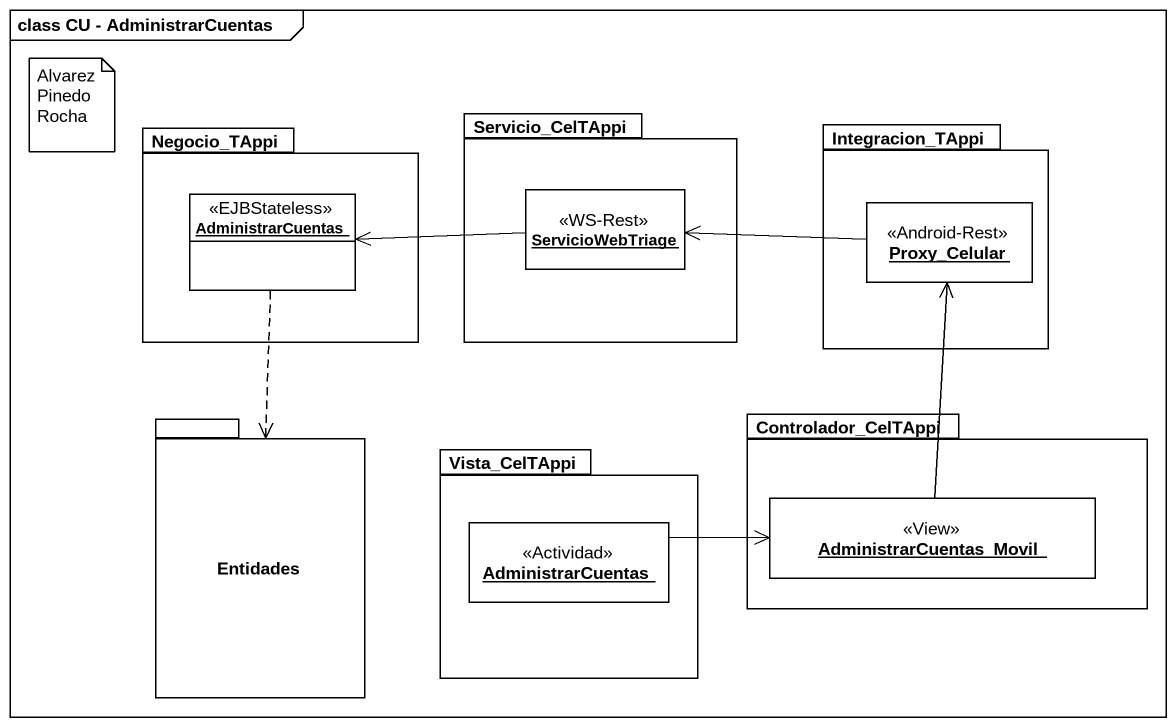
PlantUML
@startuml
mainframe class CU - AdministrarCuentas
hide circle
hide empty members
package Negocio_TAppi {
  object AdministrarCuentas <<EJBStateless>>
}
package Servicio_CelTAppi {
  object ServicioWebTriage <<WS-Rest>>
}
package Integracion_TAppi {
  object Proxy_Celular <<Android-Rest>>
}
package Entidades {
}
package Controlador_CelTAppi {
  object AdministrarCuentas_Movil <<View>>
}
package Vista_CelTAppi {
  object "AdministrarCuentas" as AdministrarCuentas_2 <<Actividad>>
}
AdministrarCuentas ..> Entidades
ServicioWebTriage -left-> AdministrarCuentas
Proxy_Celular -left-> ServicioWebTriage
AdministrarCuentas_Movil -up-> Proxy_Celular
AdministrarCuentas_2 -right-> AdministrarCuentas_Movil
note as N1
  Alvarez
  Pinedo
  Rocha
end note
@enduml
